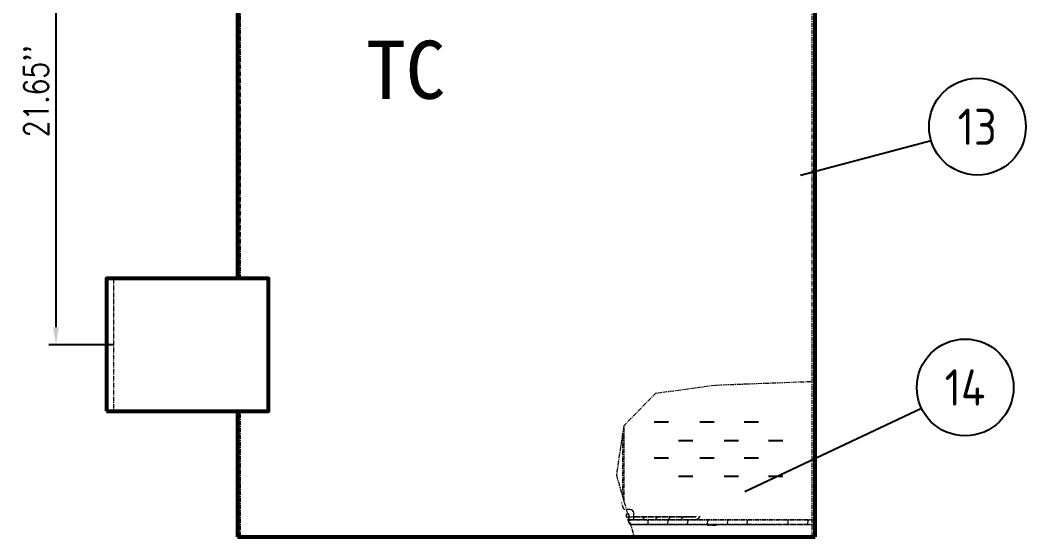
# Model space of a CAD drawing. Header units: millimetres. Extents: x 119255 to 128417, y -8474 to -5265.
# Drawn here: x 126168 to 127031, y -7305 to -6861 of the extents above; entities that cross this region are included whole.
import ezdxf
from ezdxf.enums import TextEntityAlignment as Align

# ---------------------------------------------------------------- set-up
doc = ezdxf.new("R2010")
doc.units = ezdxf.units.MM
doc.header["$LTSCALE"] = 3
doc.linetypes.add('CENTER', pattern=[2, 1.25, -0.25, 0.25, -0.25])
doc.linetypes.add('HIDDEN', pattern=[0.375, 0.25, -0.125])
for name, color, linetype in [('4', 2, 'HIDDEN'), ('A', 3, 'Continuous'), ('S', 254, 'Continuous')]:
    doc.layers.add(name, color=color, linetype=linetype)
for name, color, linetype, lineweight in [('图层1', 1, 'CENTER', 13), ('标注、文本', 3, 'Continuous', 25), ('粗实线', 4, 'Continuous', 53)]:
    doc.layers.add(name, color=color, linetype=linetype, lineweight=lineweight)
doc.styles.add('chinese', font='simhei.ttf')
doc.styles.add('ST_WIN', font='isocp2.shx', dxfattribs={"bigfont": 'hzdxfst.shx'})
doc.styles.add('TH_GBDIM', font='romans.shx', dxfattribs={"width": 0.8, "bigfont": 'gbcbig.shx'})
doc.dimstyles.new('TH_GBDIM1', dxfattribs={"dimscale": 3, "dimtxt": 3.5, "dimasz": 2.5, "dimexe": 2, "dimexo": 0, "dimgap": 1.5, "dimtad": 1, "dimdec": 1, "dimzin": 0, "dimdsep": 46, "dimtxsty": 'TH_GBDIM', "dimcen": 2.5, "dimclrd": 3, "dimclre": 256, "dimclrt": 2, "dimadec": 0, "dimazin": 0, "dimtfac": 0.714286, "dimtdec": 1, "dimtmove": 0, "dimatfit": 3, "dimfxl": 0, "dimtzin": 0, "dimlwd": -1, "dimlwe": -1, "dimarcsym": 0})

# ---------------------------------------------------------------- blocks, each defined once
blk = doc.blocks.new('*D18')
at = {"layer": 'Defpoints', "color": 0}
for p in [(126247.84, -6703.82), (126198.46, -7139.46), (126247.84, -7139.46)]:
    blk.add_point(p, dxfattribs=at)
at = {"layer": '标注、文本'}
for p, q in [((126247.84, -6703.82), (126192.46, -6703.82)), ((126247.84, -7139.46), (126192.46, -7139.46))]:
    blk.add_line(p, q, dxfattribs=at)
at = {"layer": '标注、文本', "color": 3}
blk.add_line((126198.46, -6718.82), (126198.46, -7124.46), dxfattribs=at)
for points in [[(126195.96, -6718.82), (126200.96, -6718.82), (126198.46, -6703.82)], [(126195.96, -7124.46), (126200.96, -7124.46), (126198.46, -7139.46)]]:
    blk.add_solid(points, dxfattribs=at)
at = {"layer": '标注、文本', "color": 2, "insert": (126181.46, -6921.64), "char_height": 21, "attachment_point": 5, "rotation": 90, "style": 'TH_GBDIM'}
blk.add_mtext("21.65''", dxfattribs=at)

msp = doc.modelspace()

# ---------------------------------------------------------------- linework, layer by layer
at = {"layer": 'A'}
msp.add_line((126950.02, -6964.27), (126837.71, -6994.12), dxfattribs=at)
for centre in [(126989.79, -6952.14), (126979.26, -7176.18)]:
    msp.add_circle(centre, 41.58, dxfattribs=at)
at = {"layer": '图层1'}
for p, q in [((126247.84, -7082.46), (126247.84, -7196.46)), ((126713.52, -7181.08), (126765.02, -7174.09)), ((126765.02, -7174.09), (126850.29, -7170.91)), ((126713.52, -7181.08), (126685.97, -7209.22)), ((126685.97, -7209.22), (126679.78, -7251.54)), ((126686.37, -7274.5), (126686.37, -7208.83)), ((126685.17, -7270.11), (126685.17, -7215.61)), ((126685.17, -7243.36), (126686.37, -7243.36)), ((126679.78, -7251.54), (126694.94, -7304.59)), ((126686.17, -7281.09), (126684.17, -7274.7)), ((126691.56, -7281.09), (126686.17, -7281.09)), ((126691.56, -7281.09), (126688.17, -7281.09)), ((126688.37, -7287.08), (126688.37, -7284.68)), ((126688.37, -7284.68), (126689.56, -7284.68)), ((126691.36, -7294.06), (126688.37, -7287.08)), ((126689.56, -7284.68), (126689.37, -7284.68)), ((126690.16, -7284.88), (126689.56, -7284.68)), ((126689.56, -7284.68), (126690.36, -7285.28)), ((126690.36, -7285.28), (126690.16, -7284.88)), ((126690.16, -7287.48), (126740.67, -7287.48)), ((126690.16, -7291.07), (126690.36, -7289.07)), ((126690.36, -7285.28), (126690.36, -7288.27)), ((126690.36, -7285.28), (126690.36, -7290.07)), ((126693.16, -7281.49), (126691.56, -7281.09)), ((126692.76, -7281.29), (126691.56, -7281.09)), ((126693.96, -7282.09), (126692.76, -7281.29)), ((126694.36, -7282.68), (126693.16, -7281.49)), ((126694.55, -7283.08), (126693.96, -7282.09)), ((126694.76, -7284.28), (126694.36, -7282.68)), ((126694.76, -7284.28), (126694.55, -7283.08)), ((126694.76, -7290.07), (126694.76, -7284.28)), ((126694.76, -7287.48), (126694.76, -7284.28)), ((126740.67, -7287.48), (126694.76, -7287.48)), ((126694.76, -7290.07), (126694.76, -7287.48)), ((126694.76, -7287.48), (126746.46, -7287.48)), ((126701.74, -7290.07), (126704.34, -7287.48)), ((126712.72, -7290.07), (126715.32, -7287.48)), ((126723.9, -7290.07), (126726.49, -7287.48)), ((126734.88, -7290.07), (126737.47, -7287.48)), ((126746.46, -7287.48), (126740.67, -7287.48)), ((126745.26, -7287.48), (126741.27, -7287.48)), ((126746.66, -7287.27), (126745.26, -7287.48)), ((126745.26, -7287.48), (126746.66, -7287.28)), ((126746.46, -7287.48), (126748.45, -7286.88)), ((126746.46, -7287.48), (126747.85, -7287.28)), ((126748.45, -7289.67), (126750.25, -7288.67)), ((126750.25, -7288.67), (126748.45, -7289.67)), ((126750.25, -7288.67), (126751.25, -7286.88)), ((126751.25, -7286.88), (126750.25, -7288.67)), ((126690.36, -7290.07), (126850.29, -7290.07)), ((126850.29, -7290.07), (126690.76, -7290.07)), ((126850.29, -7294.06), (126691.36, -7294.06)), ((126691.56, -7294.06), (126816.76, -7294.06)), ((126691.96, -7294.06), (126850.29, -7294.06)), ((126746.46, -7290.07), (126694.76, -7290.07)), ((126706.93, -7294.06), (126707.13, -7290.07)), ((126723.9, -7294.06), (126724.3, -7290.07)), ((126740.87, -7294.06), (126741.27, -7290.07)), ((126746.46, -7290.07), (126746.26, -7290.27)), ((126746.46, -7290.07), (126748.45, -7289.67)), ((126748.45, -7289.67), (126746.46, -7290.07)), ((126758.43, -7294.66), (126757.84, -7294.06)), ((126758.03, -7294.06), (126758.23, -7290.07)), ((126758.23, -7294.06), (126758.23, -7294.66)), ((126765.22, -7294.66), (126758.23, -7294.66)), ((126765.02, -7294.66), (126765.62, -7294.06)), ((126765.22, -7294.06), (126765.22, -7294.66)), ((126775, -7294.06), (126775.4, -7290.07)), ((126791.97, -7294.06), (126792.37, -7290.07)), ((126827.14, -7294.06), (126827.34, -7290.07)), ((126844.1, -7294.06), (126844.5, -7290.07)), ((126850.29, -7290.07), (126850.29, -7294.06))]:
    msp.add_line(p, q, dxfattribs=at)
for points in [[(126847.79, -7304.59), (126847.79, -6685.23)], [(126356.79, -7082.46), (126356.79, -6760.82)], [(126356.79, -7304.59), (126356.79, -7196.46)]]:
    msp.add_lwpolyline(points, dxfattribs=at)
msp.add_lwpolyline([(126380.84, -7196.46), (126380.84, -7196.46), (126380.84, -7082.46), (126380.84, -7082.46)], close=True, dxfattribs=at)
at = {"layer": '标注、文本'}
for p, q in [((126789.94, -7265.57), (126941.66, -7193.93)), ((126712.13, -7205.69), (126724.41, -7205.69)), ((126751.29, -7205.69), (126763.58, -7205.69)), ((126789.41, -7205.69), (126801.69, -7205.69)), ((126733.11, -7221.77), (126745.39, -7221.77)), ((126772.28, -7221.77), (126784.56, -7221.77)), ((126810.39, -7221.77), (126822.68, -7221.77)), ((126712.13, -7236.79), (126724.41, -7236.79)), ((126751.29, -7236.79), (126763.58, -7236.79)), ((126789.41, -7236.79), (126801.69, -7236.79)), ((126733.11, -7252.37), (126745.39, -7252.37)), ((126772.28, -7252.37), (126784.56, -7252.37)), ((126810.39, -7252.37), (126822.68, -7252.37))]:
    msp.add_line(p, q, dxfattribs=at)
at = {"layer": '粗实线', "ltscale": 2}
for p, q in [((126850.29, -7304.59), (126850.29, -6683.64)), ((126354.29, -6760.82), (126354.29, -7082.46)), ((126354.29, -7196.46), (126354.29, -7304.59)), ((126354.29, -7304.59), (126850.29, -7304.59))]:
    msp.add_line(p, q, dxfattribs=at)
msp.add_lwpolyline([(126241.84, -7196.46), (126380.84, -7196.46), (126380.84, -7082.46), (126241.84, -7082.46)], close=True, dxfattribs=at)

# ---------------------------------------------------------------- texts
at = {"layer": '4', "style": 'chinese'}
msp.add_text('TC', height=50, dxfattribs=at).set_placement((126464.81, -6928.22))
at = {"layer": 'S', "color": 7, "style": 'ST_WIN'}
for s, p in [('13', (126989.62, -6952.14)), ('14', (126979.1, -7176.18))]:
    msp.add_text(s, height=31.185, dxfattribs=at).set_placement(p, align=Align.MIDDLE)

# ---------------------------------------------------------------- dimensions: what is measured, and where the dimension line sits
at = {"layer": '标注、文本'}
dim = msp.add_linear_dim(base=(126198.46, -7139.46), p1=(126247.84, -6703.82), p2=(126247.84, -7139.46), angle=90, text="21.65''", dimstyle='TH_GBDIM1', override={"dimtxt": 7, "dimasz": 5}, dxfattribs=at)
dim.commit()
dim.dimension.update_dxf_attribs({"geometry": '*D18', "text_midpoint": (126181.46, -6921.64)})

doc.saveas('drawing.dxf')
